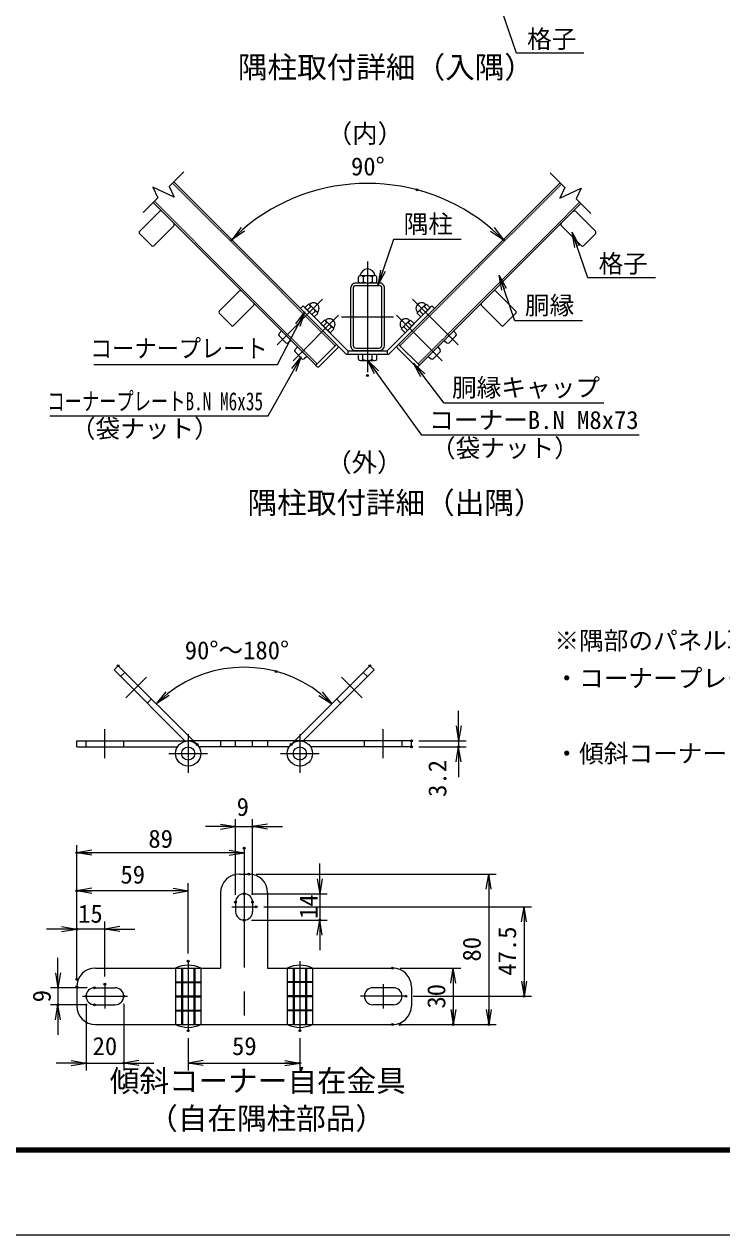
# Model space of a CAD drawing. Units: millimetres, scale not verified, with parts at other scales. Extents: x -4200 to 4200, y -2970 to 2970.
# Drawn here: x 490 to 2345, y -2970 to 247 of the extents above; entities that cross this region are included whole.
import ezdxf
from ezdxf.enums import TextEntityAlignment as Align

# ---------------------------------------------------------------- set-up
doc = ezdxf.new("R2010")
doc.units = ezdxf.units.MM
doc.header["$LTSCALE"] = 10
doc.header["$PDMODE"] = 32
doc.header["$PDSIZE"] = 5
doc.linetypes.add('USER1', pattern=[50.8, 31.75, -6.35, 6.35, -6.35])
doc.linetypes.add('USER2', pattern=[0.375, 0.25, -0.125])
for name, color, linetype, lineweight in [('0-0_D-TTL-TXT', 7, 'Continuous', 18), ('0-1_D-BMK', 2, 'USER1', 13), ('0-2_D-STR3', 3, 'Continuous', 13), ('0-3_D-STR-DIM', 7, 'Continuous', 13), ('0-4_0', 7, 'Continuous', 18), ('0-6_D-STR-TXT', 7, 'Continuous', 13), ('0-7_D-TTL', 7, 'Continuous', 18), ('0-8_D-STR1', 1, 'Continuous', 18)]:
    doc.layers.add(name, color=color, linetype=linetype, lineweight=lineweight)
doc.layers.add('0-5_Defpoints', color=253, linetype='Continuous')
doc.styles.add('ＭＳ ゴシック', font='')
doc.styles.get('ＭＳ ゴシック').set_extended_font_data('MS Gothic')

# ---------------------------------------------------------------- blocks, each defined once
blk = doc.blocks.new('_Open')
at = {"layer": '0-4_0'}
blk.add_line((-10, 1.667), (0, 0), dxfattribs=at)
blk.add_lwpolyline([(-10, -1.667), (0, 0), (-10, 0)], dxfattribs=at)

msp = doc.modelspace()

# ---------------------------------------------------------------- linework, layer by layer
at = {"layer": '0-1_D-BMK'}
for p, q in [((1403.22, -383.17), (1403.22, -677.65)), ((1283.85, -483.57), (1162.6, -604.82)), ((1522.58, -483.57), (1643.83, -604.82)), ((1326.28, -526), (1205.03, -647.25)), ((1333.92, -530.35), (1472.52, -530.35)), ((1480.16, -526), (1601.41, -647.25)), ((760.91, -1543.2), (815.77, -1488.33)), ((1388.91, -1543.2), (1334.04, -1488.33)), ((704.91, -1703.5), (704.91, -1625.91)), ((926.41, -1639.66), (926.41, -1742.23)), ((1223.41, -1639.66), (1223.41, -1742.23)), ((1444.91, -1703.5), (1444.91, -1625.91)), ((875.12, -1690.94), (977.69, -1690.94)), ((1172.12, -1690.94), (1274.69, -1690.94)), ((1074.91, -1942.4), (1074.91, -2434.53)), ((1042.41, -2098.66), (1107.41, -2098.66)), ((926.41, -2242.66), (926.41, -2427.53)), ((1223.41, -2242.66), (1223.41, -2427.53)), ((704.91, -2303.66), (704.91, -2368.66)), ((1444.91, -2303.66), (1444.91, -2368.66)), ((644.91, -2336.16), (764.91, -2336.16)), ((1504.91, -2336.16), (1384.91, -2336.16))]:
    msp.add_line(p, q, dxfattribs=at)
at = {"layer": '0-2_D-STR3'}
for p, q in [((1379.1, -437.35), (1379.1, -423.85)), ((1384.7, -420.85), (1421.74, -420.85)), ((1384.7, -420.85), (1421.74, -420.85)), ((1384.7, -440.35), (1421.74, -440.35)), ((1384.7, -440.35), (1421.74, -440.35)), ((1391.25, -423.85), (1391.25, -437.35)), ((1415.55, -423.85), (1415.55, -437.35)), ((1427.7, -437.35), (1427.7, -423.85)), ((1231.92, -501.56), (1225.14, -508.35)), ((1346.74, -629.95), (1225.14, -508.35)), ((1350.72, -620.35), (1231.92, -501.56)), ((1246.35, -496.68), (1236.7, -506.33)), ((1261.09, -530.73), (1236.7, -506.33)), ((1252.52, -502.85), (1242.87, -512.5)), ((1248.96, -497.38), (1246.35, -496.68)), ((1270.04, -518.46), (1248.96, -497.38)), ((1455.72, -620.35), (1574.51, -501.56)), ((1459.69, -629.95), (1581.3, -508.35)), ((1536.39, -518.46), (1557.48, -497.38)), ((1545.34, -530.73), (1569.74, -506.33)), ((1553.91, -502.85), (1563.56, -512.5)), ((1557.48, -497.38), (1560.09, -496.68)), ((1560.09, -496.68), (1569.74, -506.33)), ((1574.51, -501.56), (1581.3, -508.35)), ((1264.57, -514.9), (1254.92, -524.55)), ((1270.74, -521.08), (1261.09, -530.73)), ((1270.74, -521.08), (1270.04, -518.46)), ((1288.77, -539.11), (1279.12, -548.76)), ((1294.95, -545.28), (1285.3, -554.93)), ((1291.39, -539.81), (1288.77, -539.11)), ((1312.47, -560.89), (1291.39, -539.81)), ((1493.97, -560.89), (1515.05, -539.81)), ((1511.49, -545.28), (1521.14, -554.93)), ((1515.05, -539.81), (1517.66, -539.11)), ((1517.66, -539.11), (1527.31, -548.76)), ((1535.69, -521.08), (1536.39, -518.46)), ((1535.69, -521.08), (1545.34, -530.73)), ((1541.87, -514.9), (1551.52, -524.55)), ((1174.22, -567.74), (1167.79, -575.41)), ((1303.52, -573.15), (1279.12, -548.76)), ((1307, -557.33), (1297.34, -566.98)), ((1313.17, -563.5), (1303.52, -573.15)), ((1313.17, -563.5), (1312.47, -560.89)), ((1493.27, -563.5), (1493.97, -560.89)), ((1493.27, -563.5), (1502.92, -573.15)), ((1499.44, -557.33), (1509.09, -566.98)), ((1502.92, -573.15), (1527.31, -548.76)), ((1632.21, -567.74), (1638.64, -575.41)), ((1168.04, -581.08), (1186.35, -599.38)), ((1199.68, -593.2), (1192.02, -599.63)), ((1216.65, -610.17), (1210.22, -617.83)), ((1320.6, -603.81), (1265.44, -658.96)), ((1323.78, -606.99), (1320.6, -603.81)), ((1482.66, -606.99), (1485.84, -603.81)), ((1485.84, -603.81), (1541, -658.96)), ((1589.79, -610.17), (1596.22, -617.83)), ((1606.76, -593.2), (1614.42, -599.63)), ((1638.39, -581.08), (1620.09, -599.38)), ((1210.47, -623.5), (1228.77, -641.81)), ((1242.11, -635.63), (1234.44, -642.06)), ((1323.78, -613.35), (1274.99, -662.14)), ((1346.74, -629.95), (1459.69, -629.95)), ((1350.72, -620.35), (1455.72, -620.35)), ((1350.72, -620.35), (1350.72, -629.95)), ((1378.92, -629.95), (1427.52, -629.95)), ((1378.92, -643.45), (1378.92, -629.95)), ((1391.07, -643.45), (1391.07, -629.95)), ((1415.37, -643.45), (1415.37, -629.95)), ((1427.52, -643.45), (1427.52, -629.95)), ((1455.72, -620.35), (1455.72, -629.95)), ((1482.66, -613.35), (1531.45, -662.14)), ((1564.33, -635.63), (1571.99, -642.06)), ((1595.97, -623.5), (1577.66, -641.81)), ((1268.62, -662.14), (1265.44, -658.96)), ((1384.52, -646.45), (1421.55, -646.45)), ((1537.81, -662.14), (1541, -658.96)), ((729.12, -1468.91), (740.44, -1457.6)), ((729.12, -1468.91), (918.58, -1658.37)), ((740.44, -1457.6), (950.09, -1667.26)), ((746.8, -1486.59), (758.12, -1475.28)), ((1409.38, -1457.6), (1199.72, -1667.26)), ((1420.69, -1468.91), (1231.23, -1658.37)), ((1403.01, -1486.59), (1391.7, -1475.28)), ((1420.69, -1468.91), (1409.38, -1457.6)), ((817.51, -1557.3), (828.83, -1545.99)), ((1332.3, -1557.3), (1320.99, -1545.99)), ((629.91, -1673.44), (629.91, -1657.44)), ((629.91, -1657.44), (926.41, -1657.44)), ((654.91, -1673.44), (654.91, -1657.44)), ((754.91, -1673.44), (754.91, -1657.44)), ((1223.41, -1657.44), (926.41, -1657.44)), ((1012.41, -1657.44), (1012.41, -1673.44)), ((1052.41, -1673.44), (1052.41, -1657.44)), ((1097.41, -1673.44), (1097.41, -1657.44)), ((1137.41, -1657.44), (1137.41, -1673.44)), ((1519.91, -1657.44), (1223.41, -1657.44)), ((1394.91, -1673.44), (1394.91, -1657.44)), ((1494.91, -1673.44), (1494.91, -1657.44)), ((1519.91, -1673.44), (1519.91, -1657.44)), ((629.91, -1673.44), (897.84, -1673.44)), ((1194.84, -1673.44), (954.97, -1673.44)), ((1519.91, -1673.44), (1251.97, -1673.44)), ((1062.41, -2011.16), (1087.41, -2011.16)), ((1012.41, -2061.16), (1012.41, -2261.16)), ((1052.41, -2086.16), (1052.41, -2111.16)), ((1097.41, -2086.16), (1097.41, -2111.16)), ((1137.41, -2061.16), (1137.41, -2261.16)), ((679.91, -2261.16), (1012.41, -2261.16)), ((892.91, -2261.16), (892.91, -2411.16)), ((908.91, -2261.16), (908.91, -2411.16)), ((911.41, -2261.16), (911.41, -2411.16)), ((941.41, -2261.16), (941.41, -2411.16)), ((943.91, -2261.16), (943.91, -2411.16)), ((959.91, -2261.16), (959.91, -2411.16)), ((1137.41, -2261.16), (1469.91, -2261.16)), ((1189.91, -2261.16), (1189.91, -2411.16)), ((1205.91, -2261.16), (1205.91, -2411.16)), ((1208.41, -2261.16), (1208.41, -2411.16)), ((1238.41, -2261.16), (1238.41, -2411.16)), ((1240.91, -2261.16), (1240.91, -2411.16)), ((1256.91, -2261.16), (1256.91, -2411.16)), ((629.91, -2311.16), (629.91, -2361.16)), ((677.41, -2313.66), (732.41, -2313.66)), ((892.91, -2297.66), (959.91, -2297.66)), ((892.91, -2299.66), (959.91, -2299.66)), ((1256.91, -2297.66), (1189.91, -2297.66)), ((1256.91, -2299.66), (1189.91, -2299.66)), ((1472.41, -2313.66), (1417.41, -2313.66)), ((1519.91, -2311.16), (1519.91, -2361.16)), ((892.91, -2334.66), (959.91, -2334.66)), ((892.91, -2337.66), (959.91, -2337.66)), ((1256.91, -2334.66), (1189.91, -2334.66)), ((1256.91, -2337.66), (1189.91, -2337.66)), ((677.41, -2358.66), (732.41, -2358.66)), ((892.91, -2372.66), (959.91, -2372.66)), ((892.91, -2374.66), (959.91, -2374.66)), ((1256.91, -2372.66), (1189.91, -2372.66)), ((1256.91, -2374.66), (1189.91, -2374.66)), ((1472.41, -2358.66), (1417.41, -2358.66)), ((679.91, -2411.16), (1469.91, -2411.16))]:
    msp.add_line(p, q, dxfattribs=at)
for centre, radius in [((926.41, -1690.94), 33.5), ((1223.41, -1690.94), 33.5), ((926.41, -1690.94), 17.5), ((1223.41, -1690.94), 17.5)]:
    msp.add_circle(centre, radius, dxfattribs=at)
for centre, radius, start, end in [((1403.4, -422.35), 19.5, 7.16806, 172.83194), ((1385.18, -428.46), 7.63, 37.21089, 142.78911), ((1385.18, -432.74), 7.63, 217.21089, 322.78911), ((1382.57, -419.73), 1.5, 279.83916, 352.83194), ((1403.4, -446.96), 26.1, 62.26063, 117.73937), ((1403.4, -414.25), 26.1, 242.26063, 297.73937), ((1421.63, -428.5), 7.65, 37.42505, 142.57495), ((1421.63, -432.7), 7.65, 217.42505, 322.57495), ((1424.24, -419.73), 1.5, 187.16806, 253.42019), ((1259.57, -507.86), 14.91, 314.64798, 135.35202), ((1233.12, -511.58), 21.27, 24.22053, 41.8842), ((1240.05, -527.37), 27.51, 26.96185, 63.03815), ((1546.87, -507.86), 14.91, 44.64798, 225.35202), ((1566.39, -527.37), 27.51, 116.96185, 153.03815), ((1573.31, -511.58), 21.27, 138.1158, 155.77947), ((1255.84, -534.3), 21.27, 48.1158, 65.77947), ((1301.99, -550.28), 14.91, 314.64798, 135.35202), ((1275.55, -554.01), 21.27, 24.22053, 41.8842), ((1282.48, -569.8), 27.51, 26.96185, 63.03815), ((1504.44, -550.28), 14.91, 44.64798, 225.35202), ((1523.96, -569.8), 27.51, 116.96185, 153.03815), ((1530.89, -554.01), 21.27, 138.1158, 155.77947), ((1550.59, -534.3), 21.27, 114.22053, 131.8842), ((1171.01, -578.11), 4.2, 140, 225), ((1298.27, -576.72), 21.27, 48.1158, 65.77947), ((1508.17, -576.72), 21.27, 114.22053, 131.8842), ((1635.43, -578.11), 4.2, 315, 40), ((1189.32, -596.41), 4.2, 225, 310), ((1320.6, -610.17), 4.5, 315, 45), ((1485.84, -610.17), 4.5, 135, 225), ((1617.12, -596.41), 4.2, 230, 315), ((1213.44, -620.53), 4.2, 140, 225), ((1231.74, -638.84), 4.2, 225, 310), ((1384.99, -638.84), 7.63, 217.21089, 322.78911), ((1403.22, -620.35), 26.1, 242.26063, 297.73937), ((1421.44, -638.8), 7.65, 217.42505, 322.57495), ((1574.69, -638.84), 4.2, 230, 315), ((1593, -620.53), 4.2, 315, 40), ((1271.81, -658.96), 4.5, 225, 315), ((1534.63, -658.96), 4.5, 225, 315), ((1062.41, -2061.16), 50, 90, 180), ((1087.41, -2061.16), 50, 0, 90), ((1074.91, -2086.16), 22.5, 0, 180), ((1074.91, -2111.16), 22.5, 180, 0), ((679.91, -2311.16), 50, 90, 180), ((926.41, -2332.23), 78.57, 64.76136, 115.23864), ((1223.41, -2332.23), 78.57, 64.76136, 115.23864), ((1469.91, -2311.16), 50, 0, 90), ((677.41, -2336.16), 22.5, 90, 270), ((732.41, -2336.16), 22.5, 270, 90), ((1417.41, -2336.16), 22.5, 90, 270), ((1472.41, -2336.16), 22.5, 270, 90), ((679.91, -2361.16), 50, 180, 270), ((1469.91, -2361.16), 50, 270, 0), ((926.41, -2340.09), 78.57, 244.76136, 295.23864), ((1223.41, -2340.09), 78.57, 244.76136, 295.23864)]:
    msp.add_arc(centre, radius, start, end, dxfattribs=at)
at = {"layer": '0-3_D-STR-DIM'}
for p, q in [((876.1, -183.86), (915.04, -144.92)), ((1927.66, -186.53), (1888.72, -147.59)), ((832.12, -185.79), (845.49, -214.47)), ((889.47, -212.53), (832.12, -185.79)), ((876.1, -183.86), (889.47, -212.53)), ((1927.66, -186.53), (1914.29, -215.21)), ((1914.29, -215.21), (1971.64, -188.46)), ((1971.64, -188.46), (1958.27, -217.14)), ((806.55, -253.41), (845.49, -214.47)), ((1997.21, -256.08), (1958.27, -217.14)), ((1645.36, -1617.44), (1645.36, -1577.44)), ((1539.91, -1657.44), (1665.36, -1657.44)), ((1645.36, -1657.44), (1645.36, -1673.44)), ((1539.91, -1673.44), (1665.36, -1673.44)), ((1645.36, -1713.44), (1645.36, -1753.44)), ((1052.41, -2066.16), (1052.41, -1865.3)), ((1097.41, -2066.16), (1097.41, -1865.3)), ((1012.41, -1885.3), (972.41, -1885.3)), ((1052.41, -1885.3), (1097.41, -1885.3)), ((1137.41, -1885.3), (1177.41, -1885.3)), ((629.91, -2291.16), (629.91, -1934.57)), ((1074.91, -1954.57), (629.91, -1954.57)), ((1074.91, -1962.4), (1074.91, -1974.57)), ((1276.31, -2023.66), (1276.31, -1983.66)), ((1107.41, -2011.16), (1745.38, -2011.16)), ((1725.38, -2011.16), (1725.38, -2411.16)), ((629.91, -2271.16), (629.91, -2035.87)), ((926.41, -2055.87), (629.91, -2055.87)), ((926.41, -2222.66), (926.41, -2035.87)), ((1094.91, -2063.66), (1296.31, -2063.66)), ((1276.31, -2063.66), (1276.31, -2133.66)), ((1127.41, -2098.66), (1839.53, -2098.66)), ((1819.53, -2098.66), (1819.53, -2336.16)), ((629.91, -2291.16), (629.91, -2137.68)), ((704.91, -2283.66), (704.91, -2137.68)), ((1094.91, -2133.66), (1296.31, -2133.66)), ((589.91, -2157.68), (549.91, -2157.68)), ((704.91, -2157.68), (629.91, -2157.68)), ((744.91, -2157.68), (784.91, -2157.68)), ((1276.31, -2173.66), (1276.31, -2213.66)), ((580.1, -2273.66), (580.1, -2233.66)), ((1489.91, -2261.16), (1651.24, -2261.16)), ((1631.24, -2261.16), (1631.24, -2411.16)), ((657.41, -2313.66), (560.1, -2313.66)), ((580.1, -2313.66), (580.1, -2358.66)), ((1524.91, -2336.16), (1839.53, -2336.16)), ((657.41, -2358.66), (560.1, -2358.66)), ((654.91, -2356.16), (654.91, -2533.57)), ((754.91, -2356.16), (754.91, -2533.57)), ((580.1, -2398.66), (580.1, -2438.66)), ((1489.91, -2411.16), (1651.24, -2411.16)), ((1509.91, -2411.16), (1745.38, -2411.16)), ((926.41, -2447.53), (926.41, -2533.57)), ((1223.41, -2447.53), (1223.41, -2533.57)), ((614.91, -2513.57), (574.91, -2513.57)), ((654.91, -2513.57), (754.91, -2513.57)), ((794.91, -2513.57), (834.91, -2513.57)), ((926.41, -2513.57), (1223.41, -2513.57))]:
    msp.add_line(p, q, dxfattribs=at)
for centre, radius, start, end in [((1403.22, -686.43), 510.71, 49.48872, 130.51128), ((1074.91, -1792.07), 330.31, 51.94276, 128.05724)]:
    msp.add_arc(centre, radius, start, end, dxfattribs=at)
at = {"layer": '0-5_Defpoints'}
for p in [(1535.4, -193.12), (1042.09, -325.3), (1764.34, -325.3), (1403.22, -686.43), (740.44, -1457.6), (1160.4, -1473.02), (1409.38, -1457.6), (950.09, -1667.26), (1199.72, -1667.26), (1519.91, -1657.44), (1519.91, -1673.44), (1645.36, -1673.44), (1097.41, -1885.3), (629.91, -1954.57), (1074.91, -1942.4), (1087.41, -2011.16), (629.91, -2055.87), (1052.41, -2086.16), (1074.91, -2063.66), (1097.41, -2086.16), (1107.41, -2098.66), (629.91, -2157.68), (1074.91, -2133.66), (1276.31, -2133.66), (926.41, -2242.66), (1469.91, -2261.16), (629.91, -2291.16), (629.91, -2311.16), (677.41, -2313.66), (704.91, -2303.66), (654.91, -2336.16), (754.91, -2336.16), (1504.91, -2336.16), (1819.53, -2336.16), (580.1, -2358.66), (677.41, -2358.66), (1469.91, -2411.16), (1489.91, -2411.16), (1631.24, -2411.16), (1725.38, -2411.16), (926.41, -2427.53), (1223.41, -2427.53), (754.91, -2513.57), (1223.41, -2513.57)]:
    msp.add_point(p, dxfattribs=at)
at = {"layer": '0-6_D-STR-TXT'}
for points in [[(1978.69, 170), (1799.08, 170), (1758.21, 289.45)], [(2168.84, -427.1), (1989.24, -427.1), (1948.36, -307.65)], [(1652.05, -324.67), (1472.44, -324.67), (1431.57, -444.12)], [(1974.42, -540.67), (1794.81, -540.67), (1753.94, -421.22)], [(675.84, -657.33), (1163.95, -657.33), (1235.86, -518.49)], [(558.71, -793.2), (1138.6, -793.2), (1226.1, -638.19)], [(2125.27, -844.66), (1547.94, -844.66), (1404.7, -647.4)], [(2031.57, -760.18), (1607.38, -760.18), (1526.93, -655.44)]]:
    msp.add_lwpolyline(points, dxfattribs=at)
at = {"layer": '0-7_D-TTL'}
for points in [[(-4200, -2970), (4200, -2970), (4200, 2970), (-4200, 2970)], [(-3930, 2750), (3930, 2750), (3930, -2750), (-3930, -2750)], [(-3927.5, 2747.5), (3927.5, 2747.5), (3927.5, -2747.5), (-3927.5, -2747.5)], [(-3925, 2745), (3925, 2745), (3925, -2745), (-3925, -2745)], [(-3922.5, 2742.5), (3922.5, 2742.5), (3922.5, -2742.5), (-3922.5, -2742.5)], [(-3920, 2740), (3920, 2740), (3920, -2740), (-3920, -2740)]]:
    msp.add_lwpolyline(points, close=True, dxfattribs=at)
at = {"layer": '0-8_D-STR1', "linetype": 'USER2'}
for p, q in [((884.98, -174.98), (1317.2, -607.2)), ((1918.78, -177.65), (1489.24, -607.2)), ((836.62, -223.35), (1268.84, -655.57)), ((1967.15, -226.02), (1537.6, -655.57))]:
    msp.add_line(p, q, dxfattribs=at)
at = {"layer": '0-8_D-STR1'}
for p, q in [((888.38, -171.59), (1320.6, -603.81)), ((1915.39, -174.26), (1485.84, -603.81)), ((849.63, -250.36), (797.44, -302.54)), ((833.22, -226.74), (1265.44, -658.96)), ((1970.54, -229.41), (1541, -658.96)), ((1956.81, -250.36), (2008.99, -302.54)), ((887.81, -288.54), (835.63, -340.73)), ((1918.62, -288.54), (1970.81, -340.73)), ((797.44, -309.76), (828.42, -340.73)), ((2008.99, -309.76), (1978.02, -340.73)), ((1372.02, -440.29), (1434.42, -440.29)), ((1372.02, -447.19), (1434.42, -447.19)), ((1061.76, -462.49), (1009.58, -514.68)), ((1358.22, -454.09), (1358.22, -606.49)), ((1365.12, -454.09), (1365.12, -606.49)), ((1441.32, -606.49), (1441.32, -454.09)), ((1448.22, -606.49), (1448.22, -454.09)), ((1744.68, -462.49), (1796.86, -514.68)), ((1099.94, -500.68), (1047.76, -552.86)), ((1706.49, -500.68), (1758.68, -552.86)), ((1009.58, -521.89), (1040.55, -552.86)), ((1796.86, -521.89), (1765.89, -552.86)), ((1372.02, -613.39), (1434.42, -613.39)), ((1372.02, -620.29), (1434.42, -620.29))]:
    msp.add_line(p, q, dxfattribs=at)
for centre, radius, start, end in [((853.23, -253.97), 5.1, 45, 135), ((1953.2, -253.97), 5.1, 45, 135), ((884.21, -284.94), 5.1, 314.99941, 45), ((1922.23, -284.94), 5.1, 135, 225.00059), ((801.05, -306.15), 5.1, 134.99942, 225), ((2005.39, -306.15), 5.1, 315, 45.00058), ((832.02, -337.12), 5.1, 225, 314.99941), ((1974.41, -337.12), 5.1, 225.00059, 315), ((1372.02, -454.09), 13.8, 90.00002, 179.99999), ((1372.02, -454.09), 6.9, 90.00002, 179.99999), ((1434.42, -454.09), 13.8, 0, 90.00002), ((1434.42, -454.09), 6.9, 0, 90.00002), ((1065.37, -466.1), 5.1, 45, 135), ((1741.07, -466.1), 5.1, 45, 135), ((1013.18, -518.28), 5.1, 134.99942, 225), ((1096.34, -497.07), 5.1, 314.99941, 45), ((1710.1, -497.07), 5.1, 135, 225.00059), ((1793.25, -518.28), 5.1, 315, 45.00058), ((1044.15, -549.25), 5.1, 225, 314.99941), ((1762.28, -549.25), 5.1, 225.00059, 315), ((1372.02, -606.49), 13.8, 179.99999, 270.00002), ((1372.02, -606.49), 6.9, 179.99999, 270.00002), ((1434.42, -606.49), 6.9, 270.00002, 0), ((1434.42, -606.49), 13.8, 270.00002, 0)]:
    msp.add_arc(centre, radius, start, end, dxfattribs=at)

# ---------------------------------------------------------------- block references
at = {"layer": '0-3_D-STR-DIM', "xscale": 4, "yscale": 4}
for p, rotation in [((1042.09, -325.3), 222.75564), ((1764.34, -325.3), 317.24436), ((841.35, -1558.51), 221.52862), ((1308.47, -1558.51), 318.47138), ((1645.36, -1657.44), 270), ((1645.36, -1673.44), 90), ((1097.41, -1885.3), 180), ((629.91, -1954.57), 180), ((1276.31, -2063.66), 270), ((1725.38, -2011.16), 90), ((629.91, -2055.87), 180), ((1819.53, -2098.66), 90), ((704.91, -2157.68), 180), ((1276.31, -2133.66), 90), ((580.1, -2313.66), 270), ((1631.24, -2261.16), 90), ((1819.53, -2336.16), 270), ((580.1, -2358.66), 90), ((1631.24, -2411.16), 270), ((1725.38, -2411.16), 270), ((754.91, -2513.57), 180), ((926.41, -2513.57), 180)]:
    msp.add_blockref('_Open', p, dxfattribs=dict(at, rotation=rotation))
for p in [(1052.41, -1885.3), (1074.91, -1954.57), (926.41, -2055.87), (629.91, -2157.68), (654.91, -2513.57), (1223.41, -2513.57)]:
    msp.add_blockref('_Open', p, dxfattribs=at)
at = {"layer": '0-6_D-STR-TXT', "xscale": 4, "yscale": 4}
for p, rotation in [((1947.71, -305.76), 108.8919), ((1430.92, -446.01), 251.10813), ((1753.29, -419.33), 108.8919), ((1236.78, -516.71), 62.61681), ((1227.09, -636.45), 60.55492), ((1403.52, -645.78), 125.98605), ((1525.71, -653.85), 127.525)]:
    msp.add_blockref('_Open', p, dxfattribs=dict(at, rotation=rotation))

# ---------------------------------------------------------------- texts
at = {"layer": '0-0_D-TTL-TXT', "style": 'ＭＳ ゴシック'}
for s, p in [('隅柱取付詳細（入隅）', (1058.6, 86.74)), ('隅柱取付詳細（出隅）', (1084.24, -1070.59)), ('傾斜コーナー自在金具', (717.9, -2607)), ('（自在隅柱部品）', (819.96, -2707))]:
    msp.add_text(s, height=57.7, dxfattribs=at).set_placement(p, align=Align.BOTTOM_LEFT)
at = {"layer": '0-3_D-STR-DIM', "style": 'ＭＳ ゴシック'}
for s, p in [('90°', (1359.28, -168.97)), ('90°～180°', (917.18, -1455.01)), ('9', (1055.18, -1871.12)), ('89', (820.41, -1955.83)), ('59', (746.16, -2051.03)), ('15', (633.64, -2155.05)), ('20', (672.15, -2506.82)), ('59', (1042.91, -2506.82))]:
    msp.add_text(s, height=48.09, dxfattribs=at).set_placement(p, align=Align.BOTTOM_LEFT)
for s, p in [('3.2', (1627.29, -1806.22)), ('14', (1284.81, -2130.44)), ('47.5', (1812.78, -2281.52)), ('80', (1718.64, -2243.79)), ('30', (1624.49, -2368.79)), ('9', (575.24, -2352.15))]:
    msp.add_text(s, height=48.09, rotation=90, dxfattribs=at).set_placement(p, align=Align.BOTTOM_LEFT)
at = {"layer": '0-6_D-STR-TXT', "style": 'ＭＳ ゴシック'}
for s, height, p in [('格子', 48.09, (1827.42, 169.72)), ('（内）', 49.49, (1294.94, -82.82)), ('隅柱', 48.09, (1499.17, -322.3)), ('格子', 48.09, (2017.57, -427.38)), ('胴縁', 48.09, (1821.54, -538.29)), ('胴縁キャップ', 48.09, (1627.78, -756.86)), ('（袋ナット）', 48.09, (614.24, -865.73)), ('コーナーB.N M8x73', 48.09, (1567.12, -842.9)), ('（袋ナット）', 48.09, (1571.77, -917.59)), ('（外）', 49.49, (1293.54, -957.05)), ('※隅部のパネル取付け', 48.09, (1900, -1429.25)), ('・コーナープレートの場合：現場でパネルを70mm切断、孔加工をし', 48.09, (1900, -1529.25)), ('・傾斜コーナー自在金具の場合：現場で孔加工をし設置する。', 48.09, (1900, -1729.25))]:
    msp.add_text(s, height=height, dxfattribs=at).set_placement(p, align=Align.BOTTOM_LEFT)
for s, width, p in [('コーナープレート', 0.9, (665.31, -652.73)), ('コーナープレートB.N M6x35', 0.7, (551.94, -793.24))]:
    msp.add_text(s, height=48.09, dxfattribs=dict(at, width=width)).set_placement(p, align=Align.BOTTOM_LEFT)

doc.saveas('drawing.dxf')
